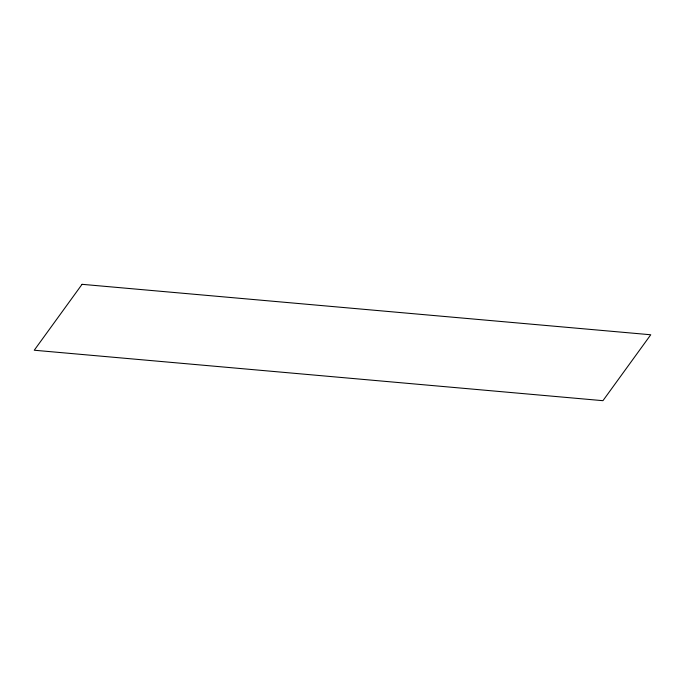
<?xml version="1.0" encoding="UTF-8"?>
<svg xmlns="http://www.w3.org/2000/svg" width="685" height="685" viewBox="0 0 685 685"><rect width="100%" height="100%" fill="white"/><g stroke="black" fill="none" stroke-linecap="round" stroke-linejoin="round"><path stroke-width="1.03" d="M82.063 284.318L34.25 350.232L602.937 400.682L650.75 334.768L82.063 284.318"/></g></svg>
